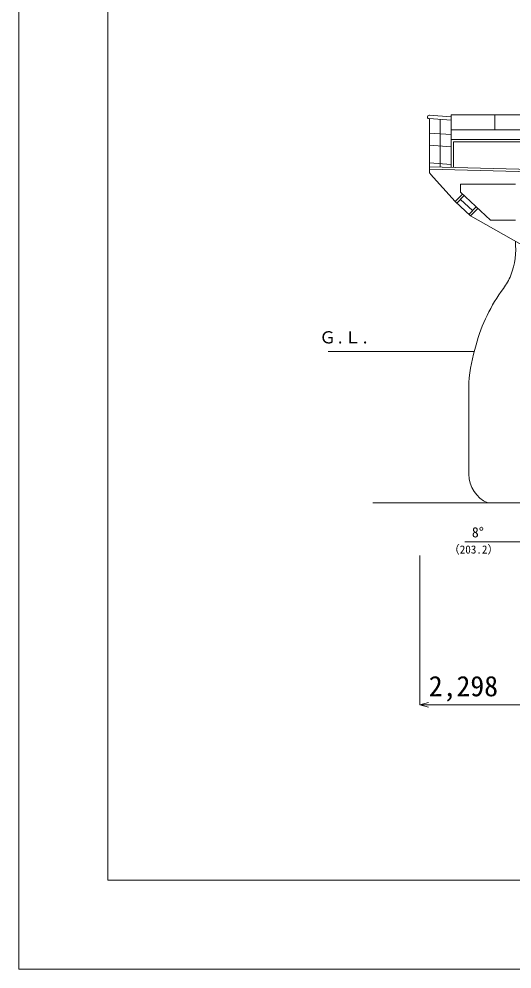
# Model space of a CAD drawing. Units: millimetres, scale not verified. Extents: x -51052 to 51048, y -29700 to 29700.
# Drawn here: x -51052 to -39955, y -29700 to -8324 of the extents above; entities that cross this region are included whole.
import ezdxf
from ezdxf.enums import TextEntityAlignment as Align

# ---------------------------------------------------------------- set-up
doc = ezdxf.new("R2010")
doc.units = ezdxf.units.MM
doc.header["$LTSCALE"] = 100
for name, color, linetype, lineweight in [('0-0_GL', 7, 'Continuous', 18), ('0-2_sunpou', 7, 'Continuous', 18), ('0-3_keijou', 7, 'Continuous', 18), ('0-4_frame', 7, 'Continuous', 18)]:
    doc.layers.add(name, color=color, linetype=linetype, lineweight=lineweight)
doc.layers.add('0-5_text', color=7, linetype='Continuous')
doc.styles.add('ＭＳ ゴシック', font='')
doc.styles.get('ＭＳ ゴシック').set_extended_font_data('MS Gothic')

msp = doc.modelspace()

# ---------------------------------------------------------------- linework, layer by layer
at = {"layer": '0-0_GL'}
msp.add_line((-44091.9, -15808.3), (-40806.7, -15808.3), dxfattribs=at)
at = {"layer": '0-2_sunpou'}
for p, q in [((-43085.1, -19212.2), (31563.6, -19212.2)), ((-41014.1, -20091.1), (-39364.7, -20091.1)), ((-42026.3, -20395.9), (-42026.3, -23754.2)), ((-42026.3, -23754.2), (-41833.2, -23702.5)), ((33017.7, -23754.2), (-42026.3, -23754.2)), ((-42026.3, -23754.2), (-41833.2, -23806))]:
    msp.add_line(p, q, dxfattribs=at)
at = {"layer": '0-3_keijou'}
for p, q in [((-41322.6, -10603.5), (-41819.3, -10566.4)), ((-41322.6, -10525.3), (-41817.8, -10488.3)), ((-41815.3, -10566.7), (-41815.3, -11651.8)), ((-41569.3, -11658.2), (-41569.3, -10585.1)), ((-41322.6, -10478), (-41322.6, -10600)), ((-41322.6, -10478), (-39353.8, -10478)), ((-41322.6, -10603.5), (-41322.6, -11664.6)), ((-40338.2, -10478), (-40338.2, -10820.1)), ((-41322.6, -10926.3), (-41815.3, -10889.5)), ((-41322.6, -10820.1), (-39353.8, -10820.1)), ((-41322.6, -11035.9), (-39353.8, -11035.9)), ((-41269.9, -11087.9), (-41269.9, -11665.9)), ((-41269.9, -11087.9), (-39422.4, -11087.9)), ((-41322.6, -11203.1), (-41815.3, -11166.4)), ((-41322.6, -11600.4), (-41815.3, -11563.6)), ((-41815.3, -11747.6), (-41815.3, -11651.8)), ((-41789.5, -11814.6), (-41231.2, -12433)), ((-41117.1, -12041.7), (-41117.1, -12218.6)), ((-39878, -12041.7), (-41117.1, -12041.7)), ((-41231.2, -12433), (-41070.6, -12262.4)), ((-41194.8, -12467.3), (-41034.2, -12296.7)), ((-41117.1, -12218.6), (-40442.4, -12853.8)), ((-41114.5, -12382), (-40844.7, -12636)), ((-40925, -12721.3), (-40764.4, -12550.7)), ((-40888.6, -12755.5), (-40728, -12584.9)), ((-39878, -12853.8), (-40442.4, -12853.8)), ((-40929.8, -16502.2), (-40929.8, -18564.4))]:
    msp.add_line(p, q, dxfattribs=at)
for points in [[(-36850.4, -11798.9), (-38072.4, -11749.1), (-41815.3, -11651.8)], [(-34293.5, -11915.2), (-34557.7, -11909.1), (-36865.9, -11848.6), (-38088, -11798.9), (-41815.3, -11701.9)], [(-41231.2, -12433), (-40888.6, -12755.5), (-39629.3, -13462.2)]]:
    msp.add_lwpolyline(points, dxfattribs=at)
for centre, radius, start, end in [((-41819.5, -10527.4), 39.1, 83.92166, 270.23547), ((-41715.3, -11747.6), 100, 180, 222.07809), ((-41550.1, -13492.5), 1678.7, 339.12439, 5.84938), ((-41260.4, -13565.5), 1382.5, 323.58819, 337.67155), ((-37088.7, -16654), 3808.1, 143.44898, 164.84507), ((-36647.6, -16903.9), 4301, 163.16784, 174.64118), ((-40209.9, -18554.1), 720, 181.20269, 246.07519)]:
    msp.add_arc(centre, radius, start, end, dxfattribs=at)
at = {"layer": '0-4_frame'}
for points in [[(-51051.5, -29700.1), (51048.5, -29700.1), (51048.5, 29699.9), (-51051.5, 29699.9)], [(-49051.5, -27700.1), (49048.5, -27700.1), (49048.5, 27699.9), (-49051.5, 27699.9)]]:
    msp.add_lwpolyline(points, close=True, dxfattribs=at)

# ---------------------------------------------------------------- texts
at = {"layer": '0-2_sunpou', "style": 'ＭＳ ゴシック'}
for s, height, p in [('8°', 229.1, (-40859.2, -20056.6)), ('（203.2）', 183.3, (-41382.1, -20407.6)), ('2,298', 458.2, (-41827.7, -23701.2))]:
    msp.add_text(s, height=height, dxfattribs=at).set_placement(p, align=Align.BOTTOM_LEFT)
at = {"layer": '0-5_text', "style": 'ＭＳ ゴシック'}
msp.add_text('Ｇ.Ｌ.', height=274.9, dxfattribs=at).set_placement((-44291.1, -15706.8), align=Align.BOTTOM_LEFT)

doc.saveas('drawing.dxf')
